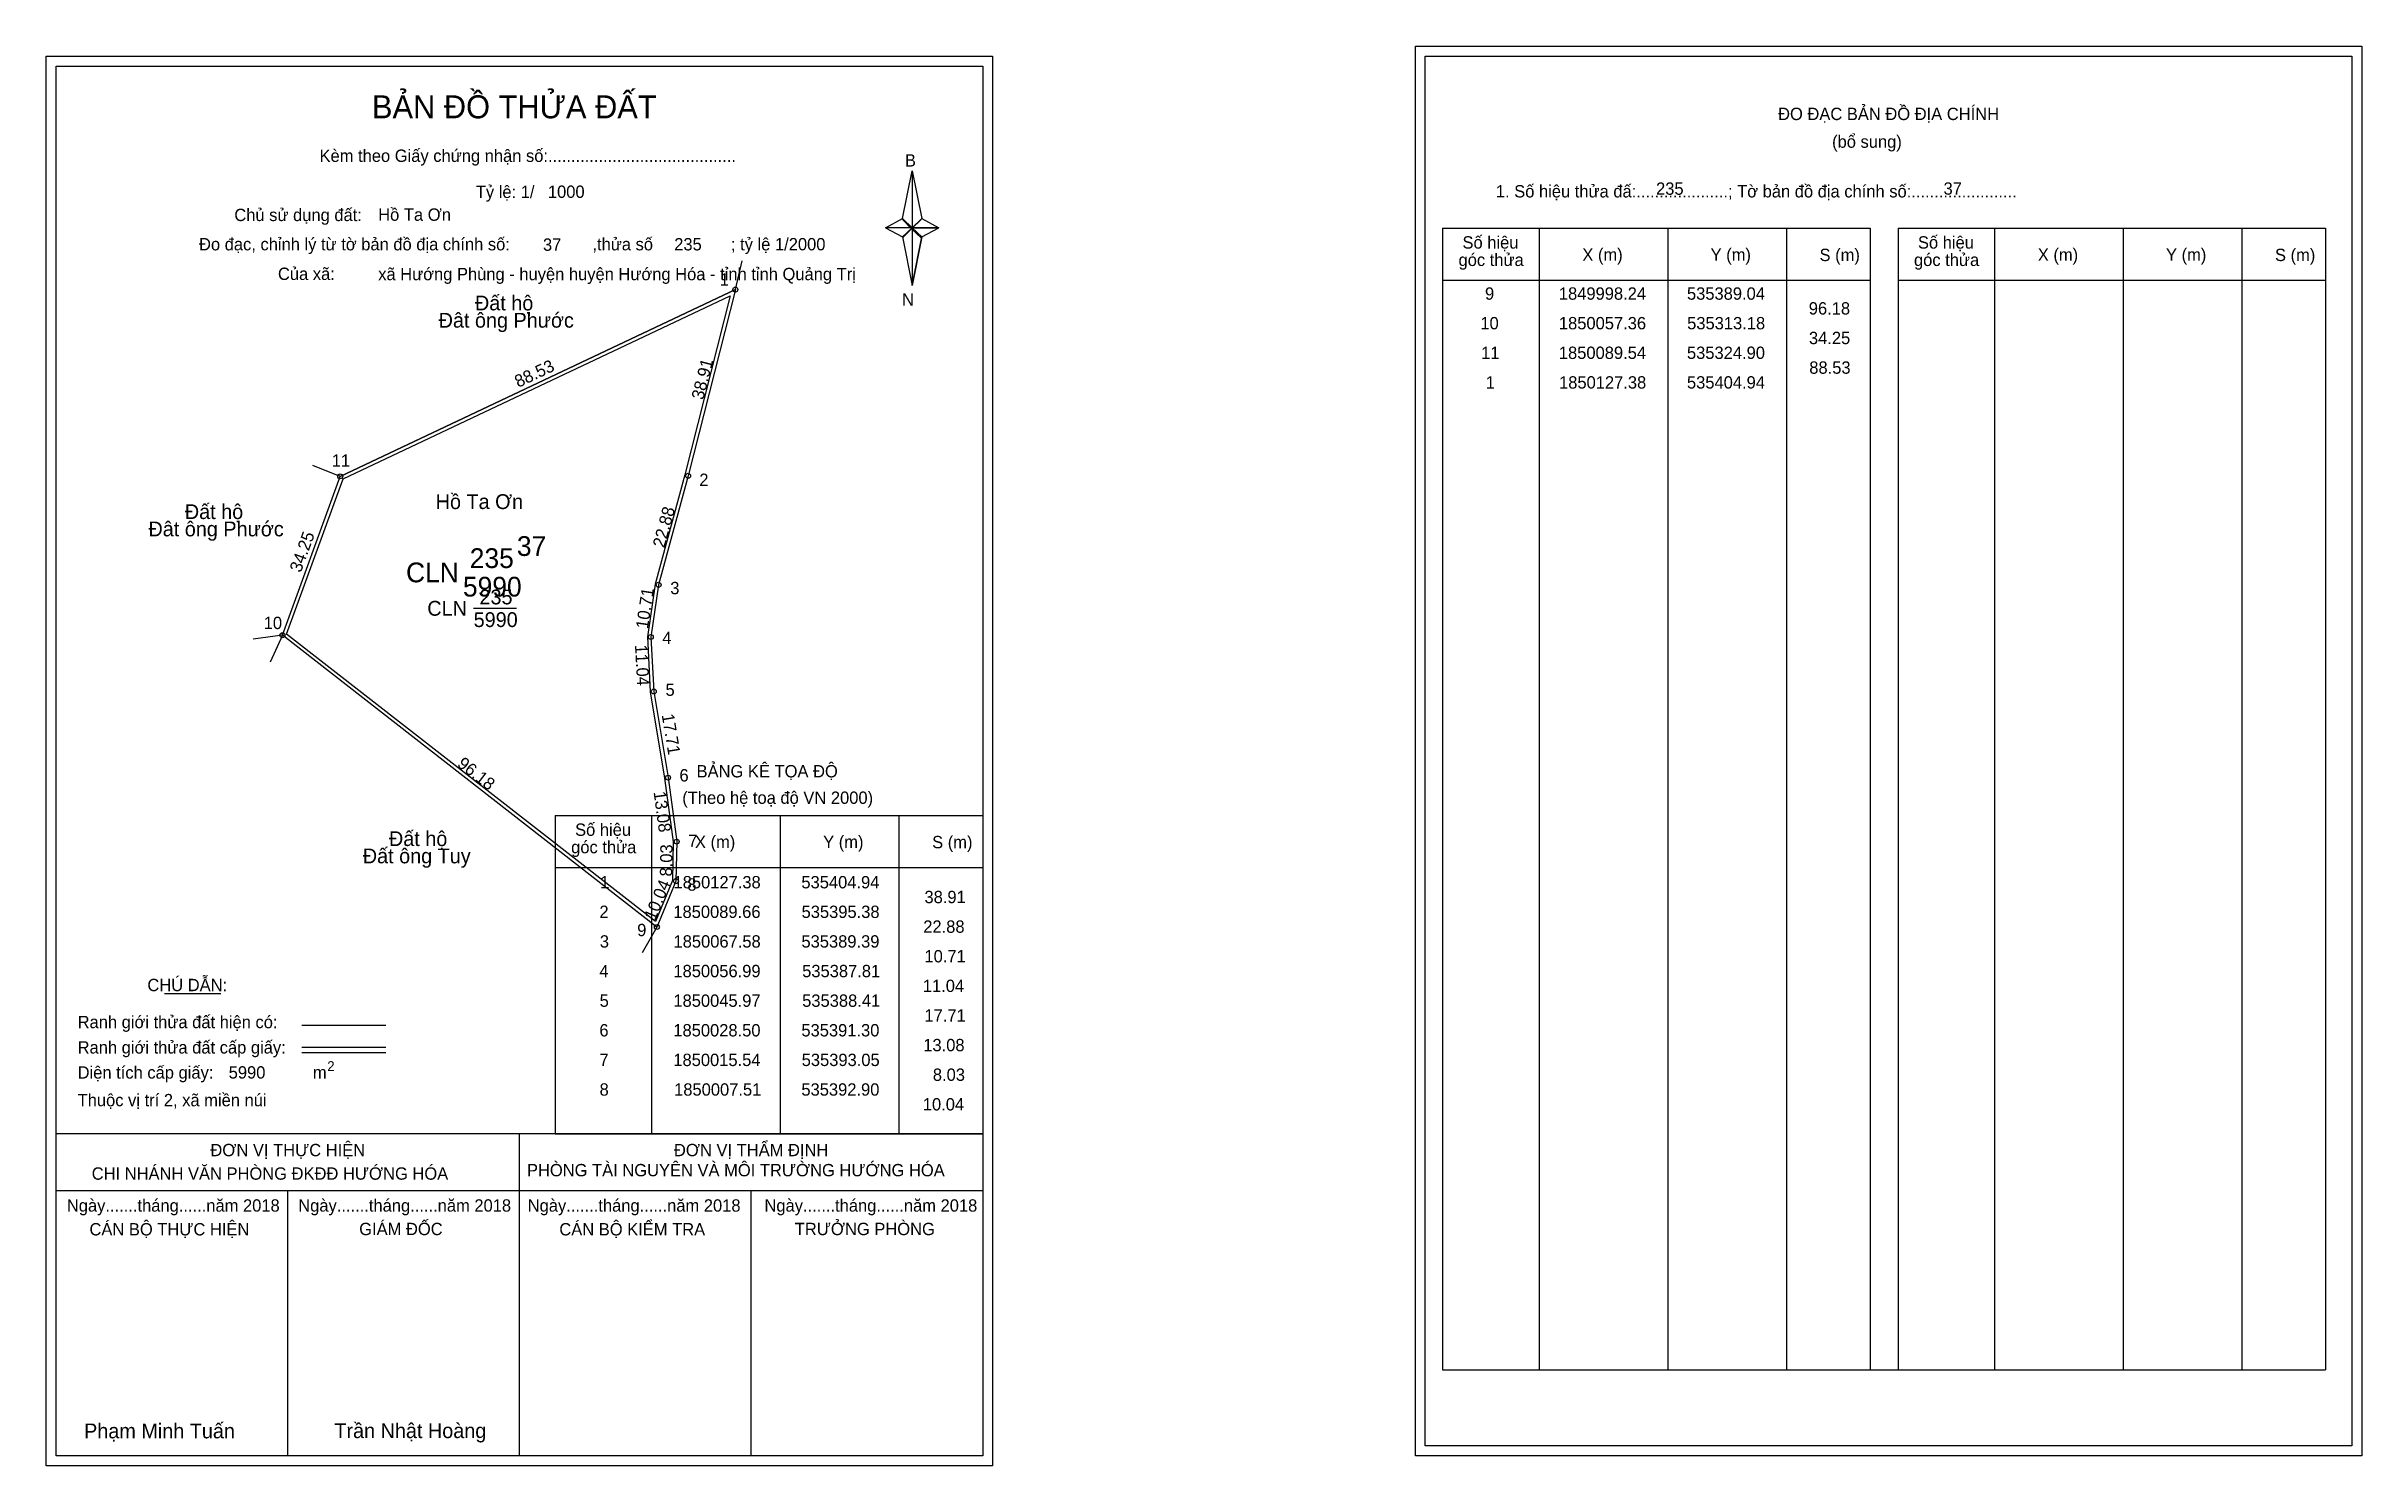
# Model space of a CAD drawing. Extents: x 535265 to 535734, y 1849889 to 1850177.
import ezdxf

# ---------------------------------------------------------------- set-up
doc = ezdxf.new("R2010")
doc.units = 0
for name, color, linetype in [('Level 1', 7, 'Continuous'), ('Level 10', 7, 'Continuous'), ('Level 11', 7, 'Continuous'), ('Level 13', 7, 'Continuous'), ('Level 2', 7, 'Continuous'), ('Level 27', 7, 'Continuous'), ('Level 3', 7, 'Continuous'), ('Level 36', 7, 'Continuous'), ('Level 4', 7, 'Continuous'), ('Level 49', 7, 'Continuous'), ('Level 5', 7, 'Continuous'), ('Level 53', 7, 'Continuous'), ('Level 55', 7, 'Continuous'), ('Level 6', 7, 'Continuous'), ('Level 63', 7, 'Continuous'), ('Level 7', 7, 'Continuous'), ('Level 9', 7, 'Continuous')]:
    doc.layers.add(name, color=color, linetype=linetype)

msp = doc.modelspace()

# ---------------------------------------------------------------- linework, layer by layer
at = {"layer": 'Level 1'}
for p, q in [((535544.68, 1850174.67), (535544.68, 1850174.67)), ((535267.36, 1850172.67), (535267.36, 1850172.67)), ((535438.78, 1850141.79), (535440.75, 1850151.43)), ((535440.75, 1850151.43), (535440.75, 1850139.91)), ((535440.75, 1850151.43), (535442.71, 1850141.79)), ((535435.33, 1850139.91), (535438.78, 1850141.79)), ((535438.78, 1850141.79), (535440.75, 1850139.91)), ((535440.6, 1850139.69), (535438.78, 1850141.57)), ((535442.57, 1850141.57), (535440.6, 1850139.69)), ((535440.6, 1850139.69), (535442.57, 1850141.57)), ((535442.71, 1850141.79), (535440.75, 1850139.91)), ((535440.75, 1850139.91), (535438.78, 1850138.07)), ((535440.6, 1850139.69), (535438.78, 1850137.85)), ((535438.78, 1850137.85), (535440.6, 1850139.69)), ((535438.78, 1850138.07), (535440.75, 1850128.21)), ((535442.57, 1850137.85), (535440.6, 1850139.69)), ((535440.75, 1850139.91), (535440.75, 1850128.21)), ((535440.75, 1850139.91), (535446.16, 1850139.91)), ((535440.75, 1850139.91), (535442.71, 1850138.07)), ((535442.71, 1850138.07), (535440.75, 1850128.21)), ((535442.71, 1850138.07), (535446.16, 1850139.91)), ((535548.21, 1850139.82), (535634.81, 1850139.82)), ((535567.8, 1849908.55), (535567.8, 1850139.82)), ((535593.87, 1849908.55), (535593.87, 1850139.82)), ((535617.85, 1850139.82), (535617.85, 1849908.55)), ((535634.81, 1850139.82), (535634.81, 1849908.55)), ((535640.47, 1850139.82), (535727.07, 1850139.82)), ((535660.06, 1849908.55), (535660.06, 1850139.82)), ((535686.13, 1849908.55), (535686.13, 1850139.82)), ((535710.1, 1850139.82), (535710.1, 1849908.55)), ((535727.07, 1850139.82), (535727.07, 1849908.55)), ((535548.21, 1850129.29), (535634.81, 1850129.29)), ((535640.47, 1850129.29), (535727.07, 1850129.29)), ((535368.45, 1850020.85), (535455.05, 1850020.85)), ((535388.04, 1849956.32), (535388.04, 1850020.85)), ((535414.11, 1849956.32), (535414.11, 1850020.85)), ((535438.08, 1850020.85), (535438.08, 1849956.32)), ((535368.45, 1850010.32), (535455.05, 1850010.32)), ((535289.27, 1849984.74), (535300.68, 1849984.74)), ((535317.14, 1849978.33), (535334.15, 1849978.33)), ((535317.14, 1849973.89), (535334.15, 1849973.89)), ((535317.14, 1849972.79), (535334.15, 1849972.79)), ((535374.18, 1849956.32), (535267.35, 1849956.32)), ((535455.05, 1849956.32), (535350.21, 1849956.32)), ((535361.2, 1849891.1), (535361.2, 1849956.32)), ((535368.45, 1849956.32), (535455.05, 1849956.32)), ((535455.05, 1849944.77), (535267.35, 1849944.77)), ((535314.28, 1849891.1), (535314.28, 1849944.77)), ((535408.13, 1849891.1), (535408.13, 1849944.77)), ((535548.21, 1849908.55), (535727.07, 1849908.55)), ((535732.38, 1849893.1), (535732.38, 1849893.1)), ((535455.05, 1849891.1), (535455.05, 1849891.1))]:
    msp.add_line(p, q, dxfattribs=at)
for points in [[(535438.78, 1850141.79), (535440.75, 1850151.43), (535440.75, 1850139.91)], [(535440.75, 1850139.91), (535442.71, 1850141.79), (535446.16, 1850139.91)], [(535435.33, 1850139.91), (535438.78, 1850138.07), (535440.75, 1850139.91)], [(535440.75, 1850139.91), (535440.75, 1850128.21), (535442.71, 1850138.07)]]:
    msp.add_lwpolyline(points, close=True, dxfattribs=at)
at = {"layer": 'Level 10'}
for p, q in [((535404.94, 1850127.38), (535324.9, 1850089.54)), ((535388.41, 1850045.97), (535391.3, 1850028.5))]:
    msp.add_line(p, q, dxfattribs=at)
for points in [[(535389.04, 1849998.24), (535313.18, 1850057.36), (535324.9, 1850089.54), (535404.94, 1850127.38), (535395.38, 1850089.66), (535389.39, 1850067.58), (535387.81, 1850056.99), (535388.41, 1850045.97), (535391.3, 1850028.5), (535393.05, 1850015.54), (535392.9, 1850007.51)], [(535388.75, 1849999.36), (535314.01, 1850057.6), (535325.46, 1850089.03), (535403.9, 1850126.11), (535394.7, 1850089.84), (535388.7, 1850067.72), (535387.11, 1850057.02), (535387.71, 1850045.89), (535390.61, 1850028.4), (535392.35, 1850015.5), (535392.2, 1850007.66)]]:
    msp.add_lwpolyline(points, close=True, dxfattribs=at)
at = {"layer": 'Level 11'}
for centre in [(535404.94, 1850127.38), (535324.9, 1850089.54), (535395.38, 1850089.66), (535389.39, 1850067.58), (535313.18, 1850057.36), (535387.81, 1850056.99), (535388.41, 1850045.97), (535391.3, 1850028.5), (535393.05, 1850015.54), (535392.9, 1850007.51), (535389.04, 1849998.24), (535389.04, 1849998.24)]:
    msp.add_circle(centre, 0.5, dxfattribs=at)
at = {"layer": 'Level 27'}
for p, q in [((535404.94, 1850127.38), (535406.34, 1850133.21)), ((535324.9, 1850089.54), (535319.32, 1850091.74)), ((535313.18, 1850057.36), (535307.23, 1850056.57)), ((535313.18, 1850057.36), (535310.72, 1850051.89)), ((535389.04, 1849998.24), (535386.04, 1849993.04))]:
    msp.add_line(p, q, dxfattribs=at)
at = {"layer": 'Level 3'}
for p, q in [((535548.21, 1850139.82), (535548.21, 1849908.55)), ((535640.47, 1850139.82), (535640.47, 1849908.55)), ((535368.45, 1850020.85), (535368.45, 1849956.32))]:
    msp.add_line(p, q, dxfattribs=at)
at = {"layer": 'Level 63'}
for points in [[(535265.35, 1850174.67), (535457.05, 1850174.67), (535457.05, 1849889.1), (535265.35, 1849889.1)], [(535542.68, 1850176.67), (535734.38, 1850176.67), (535734.38, 1849891.1), (535542.68, 1849891.1)], [(535544.68, 1850174.67), (535732.38, 1850174.67), (535732.38, 1849893.1), (535544.68, 1849893.1)], [(535267.35, 1850172.67), (535455.05, 1850172.67), (535455.05, 1849891.1), (535267.35, 1849891.1)]]:
    msp.add_lwpolyline(points, close=True, dxfattribs=at)
at = {"layer": 'Level 9'}
msp.add_line((535351.92, 1850062.81), (535360.63, 1850062.81), dxfattribs=at)

# ---------------------------------------------------------------- texts
at = {"layer": 'Level 1'}
for s, height, p in [('BẢN ĐỒ THỬA ĐẤT', 4.6657, (535331.32, 1850162.08)), ('ĐO ĐẠC BẢN ĐỒ ĐỊA CHÍNH', 2.5, (535616.16, 1850161.73)), ('Kèm theo Giấy chứng nhận số:.........................................', 2.5, (535320.7, 1850153.25)), ('(bổ sung)', 2.5, (535627.1, 1850156.11)), ('B', 2.5, (535439.29, 1850152.31)), ('1. Số hiệu thửa đấ:....................; Tờ bản đồ địa chính số:.......................', 2.5, (535558.99, 1850146.05)), ('Chủ sử dụng đất:', 2.5, (535303.44, 1850141.26)), ('Đo đạc, chỉnh lý từ tờ bản đồ địa chính số:                  ,thửa số                 ; tỷ lệ 1/2000', 2.5, (535296.29, 1850135.33)), ('Số hiệu', 2.5, (535552.23, 1850135.69)), ('Số hiệu', 2.5, (535644.49, 1850135.69)), ('Của xã:', 2.5, (535312.28, 1850129.33)), ('góc thửa', 2.5, (535551.43, 1850132.16)), ('X (m)', 2.5, (535576.51, 1850133.21)), ('Y (m)', 2.5, (535602.49, 1850133.21)), ('S (m)', 2.5, (535624.56, 1850133.16)), ('góc thửa', 2.5, (535643.69, 1850132.16)), ('X (m)', 2.5, (535668.77, 1850133.21)), ('Y (m)', 2.5, (535694.74, 1850133.21)), ('S (m)', 2.5, (535716.82, 1850133.16)), ('N', 2.5, (535438.69, 1850124.14)), ('BẢNG KÊ TỌA ĐỘ', 2.5, (535397.08, 1850028.55)), ('(Theo hệ toạ độ VN 2000)', 2.5, (535394.18, 1850023.19)), ('Số hiệu', 2.5, (535372.47, 1850016.71)), ('góc thửa', 2.5, (535371.67, 1850013.18)), ('X (m)', 2.5, (535396.75, 1850014.24)), ('Y (m)', 2.5, (535422.72, 1850014.24)), ('S (m)', 2.5, (535444.8, 1850014.19)), ('CHÚ DẪN:', 2.5, (535285.83, 1849985.24)), ('Ranh giới thửa đất hiện có:', 2.5, (535271.7, 1849977.74)), ('Ranh giới thửa đất cấp giấy:', 2.5, (535271.7, 1849972.6)), ('Diện tích cấp giấy:', 2.5, (535271.7, 1849967.52)), ('m', 2.5, (535319.36, 1849967.54)), ('2', 2, (535322.26, 1849969.05)), ('Thuộc vị trí 2, xã miền núi', 2.5, (535271.7, 1849961.92)), ('ĐƠN VỊ THỰC HIỆN', 2.5, (535298.59, 1849951.8)), ('ĐƠN VỊ THẨM ĐỊNH', 2.5, (535392.49, 1849951.8)), ('CHI NHÁNH VĂN PHÒNG ĐKĐĐ HƯỚNG HÓA', 2.5, (535274.55, 1849947.04)), ('PHÒNG TÀI NGUYÊN VÀ MÔI TRƯỜNG HƯỚNG HÓA', 2.5, (535362.72, 1849947.73)), ('Ngày.......tháng......năm 2018', 2.5, (535269.52, 1849940.57)), ('Ngày.......tháng......năm 2018', 2.5, (535316.39, 1849940.57)), ('Ngày.......tháng......năm 2018', 2.5, (535362.87, 1849940.57)), ('Ngày.......tháng......năm 2018', 2.5, (535410.83, 1849940.57)), ('CÁN BỘ THỰC HIỆN', 2.5, (535274.1, 1849935.75)), ('GIÁM ĐỐC', 2.5, (535328.74, 1849935.81)), ('CÁN BỘ KIỂM TRA', 2.5, (535369.28, 1849935.75)), ('TRƯỞNG PHÒNG', 2.5, (535416.97, 1849935.81)), ('Phạm Minh Tuấn', 3, (535273.01, 1849894.64)), ('Trần Nhật Hoàng', 3, (535323.71, 1849894.69))]:
    msp.add_text(s, height=height, dxfattribs=at).set_placement(p)
at = {"layer": 'Level 11'}
msp.add_text('Tỷ lệ: 1/', height=2.5, dxfattribs=at).set_placement((535352.36, 1850145.94))
at = {"layer": 'Level 13'}
for s, p in [('235', (535353.1, 1850063.61)), ('CLN', (535342.53, 1850061.31)), ('5990', (535351.92, 1850059.01))]:
    msp.add_text(s, height=3, dxfattribs=at).set_placement(p)
at = {"layer": 'Level 2'}
msp.add_text('Hồ Ta Ơn', height=3, dxfattribs=at).set_placement((535344.23, 1850082.92))
at = {"layer": 'Level 3'}
msp.add_text('CLN ', height=4, dxfattribs=at).set_placement((535338.22, 1850068.08))
at = {"layer": 'Level 36'}
for s, p in [('Đât ông Phước', (535344.83, 1850119.67)), ('Đất hộ', (535352.19, 1850123.17)), ('Đât ông Phước', (535286.05, 1850077.39)), ('Đất hộ', (535293.42, 1850080.89)), ('Đất ông Tuy', (535329.47, 1850011.14)), ('Đất hộ', (535334.77, 1850014.64))]:
    msp.add_text(s, height=3, dxfattribs=at).set_placement(p)
at = {"layer": 'Level 4'}
msp.add_text('235', height=4, dxfattribs=at).set_placement((535351.13, 1850070.97))
at = {"layer": 'Level 49'}
for s, rotation, p in [('88.53', 25.3031, (535360.96, 1850107.47)), ('38.91', 75.7781, (535398.42, 1850104.91)), ('22.88', 74.8218, (535390.55, 1850074.92)), ('34.25', 69.9883, (535316.91, 1850069.93)), ('10.71', 81.5142, (535387.23, 1850058.52)), ('11.04', 273.1165, (535384.59, 1850055.39)), ('17.71', 279.3932, (535390, 1850041.24)), ('96.18', 322.0696, (535348.41, 1850030.92)), ('13.08', 277.6902, (535388.36, 1850025.59)), ('8.03', 88.9298, (535392.12, 1850008.46)), ('10.04', 67.3933, (535388.66, 1849999.41))]:
    msp.add_text(s, height=2.5, rotation=rotation, dxfattribs=at).set_placement(p)
at = {"layer": 'Level 5'}
msp.add_text('5990', height=4, dxfattribs=at).set_placement((535349.75, 1850065.19))
at = {"layer": 'Level 53'}
for s, p in [('9', (535556.79, 1850125.33)), ('1849998.24', (535571.75, 1850125.33)), ('535389.04', (535597.7, 1850125.33)), ('96.18', (535622.38, 1850122.33)), ('10', (535555.85, 1850119.33)), ('1850057.36', (535571.76, 1850119.33)), ('535313.18', (535597.74, 1850119.33)), ('34.25', (535622.41, 1850116.33)), ('11', (535556.01, 1850113.33)), ('1850089.54', (535571.75, 1850113.33)), ('535324.90', (535597.7, 1850113.33)), ('88.53', (535622.48, 1850110.33)), ('1', (535556.93, 1850107.33)), ('1850127.38', (535571.79, 1850107.33)), ('535404.94', (535597.7, 1850107.33)), ('1', (535377.55, 1850006.07)), ('1850127.38', (535392.41, 1850006.07)), ('535404.94', (535418.31, 1850006.07)), ('38.91', (535443.24, 1850003.07)), ('2', (535377.4, 1850000.07)), ('1850089.66', (535392.37, 1850000.07)), ('535395.38', (535418.35, 1850000.07)), ('3', (535377.48, 1849994.07)), ('1850067.58', (535392.41, 1849994.07)), ('535389.39', (535418.32, 1849994.07)), ('22.88', (535443, 1849997.07)), ('10.71', (535443.24, 1849991.07)), ('4', (535377.39, 1849988.07)), ('1850056.99', (535392.38, 1849988.07)), ('535387.81', (535418.47, 1849988.07)), ('11.04', (535442.91, 1849985.07)), ('5', (535377.44, 1849982.07)), ('1850045.97', (535392.38, 1849982.07)), ('535388.41', (535418.47, 1849982.07)), ('17.71', (535443.24, 1849979.07)), ('6', (535377.39, 1849976.07)), ('1850028.50', (535392.37, 1849976.07)), ('535391.30', (535418.31, 1849976.07)), ('7', (535377.4, 1849970.07)), ('1850015.54', (535392.37, 1849970.07)), ('535393.05', (535418.37, 1849970.07)), ('13.08', (535443, 1849973.07)), ('8.03', (535444.94, 1849967.07)), ('8', (535377.43, 1849964.07)), ('1850007.51', (535392.53, 1849964.07)), ('535392.90', (535418.31, 1849964.07)), ('10.04', (535442.91, 1849961.07))]:
    msp.add_text(s, height=2.5, dxfattribs=at).set_placement(p)
at = {"layer": 'Level 55'}
for s, height, p in [('1', 0.4, (535404.83, 1850127.38)), ('0', 0.11, (535404.9, 1850127.27)), ('0', 0.11, (535404.9, 1850127.27)), ('11', 0.4, (535324.64, 1850089.54)), ('0', 0.11, (535324.86, 1850089.43)), ('0', 0.11, (535324.86, 1850089.43)), ('0', 0.11, (535324.86, 1850089.43)), ('2', 0.4, (535395.24, 1850089.66)), ('3', 0.4, (535389.27, 1850067.58)), ('10', 0.4, (535312.9, 1850057.36)), ('0', 0.11, (535313.14, 1850057.25)), ('0', 0.11, (535313.14, 1850057.25)), ('0', 0.11, (535313.14, 1850057.25)), ('4', 0.4, (535387.67, 1850056.99)), ('5', 0.4, (535388.28, 1850045.97)), ('6', 0.4, (535391.16, 1850028.5)), ('7', 0.4, (535392.92, 1850015.54)), ('8', 0.4, (535392.77, 1850007.51)), ('9', 0.4, (535388.9, 1849998.24)), ('0', 0.11, (535389, 1849998.13)), ('0', 0.11, (535389, 1849998.13))]:
    msp.add_text(s, height=height, dxfattribs=at).set_placement(p)
at = {"layer": 'Level 6'}
for s, p in [('1000', (535366.96, 1850145.96)), ('235', (535591.44, 1850146.59)), ('37', (535649.68, 1850146.61)), ('Hồ Ta Ơn', (535332.58, 1850141.32)), ('37', (535365.96, 1850135.24)), ('235', (535392.55, 1850135.32)), ('xã Hướng Phùng - huyện huyện Hướng Hóa - tỉnh tỉnh Quảng Trị', (535332.59, 1850129.28)), ('5990', (535302.3, 1849967.53))]:
    msp.add_text(s, height=2.5, dxfattribs=at).set_placement(p)
at = {"layer": 'Level 7'}
msp.add_text('37', height=4, dxfattribs=at).set_placement((535360.68, 1850073.42))
at = {"layer": 'Level 9'}
for s, p in [('1', (535401.76, 1850128.15)), ('11', (535323.17, 1850091.49)), ('2', (535397.63, 1850087.6)), ('3', (535391.75, 1850065.67)), ('10', (535309.39, 1850058.6)), ('4', (535390.15, 1850055.59)), ('5', (535390.79, 1850045.07)), ('6', (535393.61, 1850027.73)), ('7', (535395.4, 1850014.47)), ('8', (535395.21, 1850005.6)), ('9', (535385.05, 1849996.38))]:
    msp.add_text(s, height=2.5, dxfattribs=at).set_placement(p)

doc.saveas('drawing.dxf')
